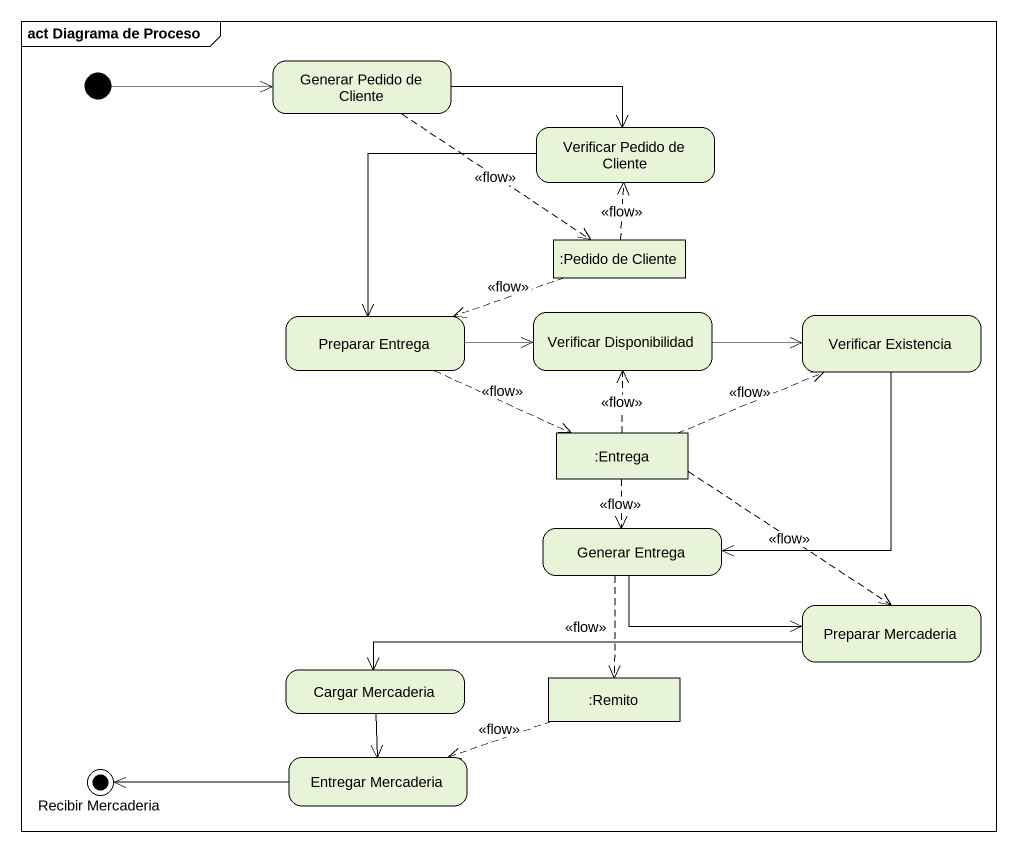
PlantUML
@startuml
mainframe act Diagrama de Proceso
hide empty description
state "Generar Pedido de Cliente" as Generar_Pedido_de_Cliente
state "Verificar Pedido de Cliente" as Verificar_Pedido_de_Cliente
state ":Pedido de Cliente" as Pedido_de_Cliente <<object>>
state "Preparar Entrega" as Preparar_Entrega
state "Verificar Disponibilidad" as Verificar_Disponibilidad
state "Verificar Existencia" as Verificar_Existencia
state ":Entrega" as Entrega <<object>>
state "Generar Entrega" as Generar_Entrega
state "Preparar Mercaderia" as Preparar_Mercaderia
state "Cargar Mercaderia" as Cargar_Mercaderia
state ":Remito" as Remito <<object>>
state "Recibir Mercaderia" as Recibir_Mercaderia <<end>>
state "Entregar Mercaderia" as Entregar_Mercaderia
[*] -right-> Generar_Pedido_de_Cliente
Generar_Pedido_de_Cliente -right-> Verificar_Pedido_de_Cliente
Generar_Pedido_de_Cliente -[dashed]-> Pedido_de_Cliente : <<flow>>
Verificar_Pedido_de_Cliente --> Preparar_Entrega
Pedido_de_Cliente -up[dashed]-> Verificar_Pedido_de_Cliente : <<flow>>
Pedido_de_Cliente -left[dashed]-> Preparar_Entrega : <<flow>>
Preparar_Entrega -right-> Verificar_Disponibilidad
Preparar_Entrega -right[dashed]-> Entrega : <<flow>>
Verificar_Disponibilidad -right-> Verificar_Existencia
Verificar_Existencia --> Generar_Entrega
Entrega -up[dashed]-> Verificar_Disponibilidad : <<flow>>
Entrega -right[dashed]-> Verificar_Existencia : <<flow>>
Entrega -[dashed]-> Generar_Entrega : <<flow>>
Entrega -[dashed]-> Preparar_Mercaderia : <<flow>>
Generar_Entrega -right-> Preparar_Mercaderia
Generar_Entrega -[dashed]-> Remito : <<flow>>
Preparar_Mercaderia -left-> Cargar_Mercaderia
Cargar_Mercaderia --> Entregar_Mercaderia
Remito -left[dashed]-> Entregar_Mercaderia : <<flow>>
Entregar_Mercaderia -left-> Recibir_Mercaderia
@enduml
